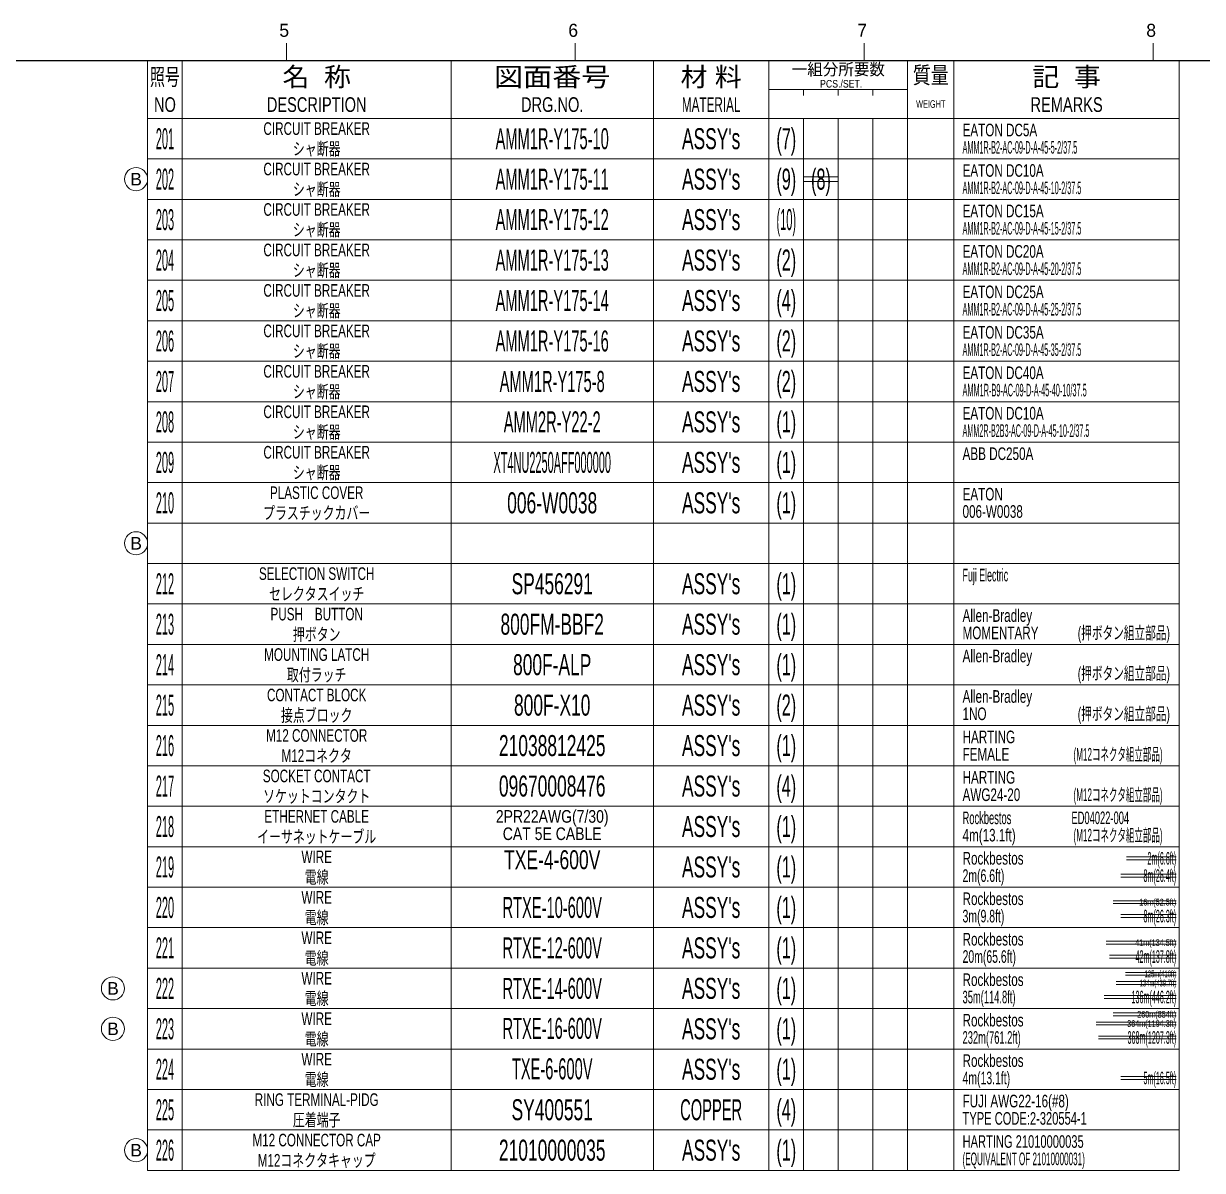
# Model space of a CAD drawing. Header units: millimetres. Extents: x 10 to 821, y 12 to 580.
# Drawn here: x 240 to 444, y 382 to 580.4 of the extents above; entities that cross this region are included whole.
import ezdxf
from ezdxf.enums import TextEntityAlignment as Align

# ---------------------------------------------------------------- set-up
doc = ezdxf.new("R2010")
doc.units = ezdxf.units.MM
for name, color, linetype in [('0514', 7, 'Continuous'), ('0515', 7, 'Continuous'), ('図面枠B6M', 7, 'Continuous'), ('表題、部品表_01', 7, 'Continuous'), ('表題、部品表_02', 7, 'Continuous'), ('表題、部品表_03', 7, 'Continuous')]:
    doc.layers.add(name, color=color, linetype=linetype)
doc.styles.add('HG丸ｺﾞｼｯｸM-PRO', font='')
doc.styles.get('HG丸ｺﾞｼｯｸM-PRO').set_extended_font_data('HG丸ｺﾞｼｯｸM-PRO')

# ---------------------------------------------------------------- blocks, each defined once
blk = doc.blocks.new('BLKF023')
at = {"layer": '図面枠B6M', "color": 4, "linetype": 'Continuous', "lineweight": 13}
for p, q in [((285.5, 577), (285.5, 574)), ((335.5, 577), (335.5, 574)), ((385.5, 577), (385.5, 574)), ((435.5, 577), (435.5, 574))]:
    blk.add_line(p, q, dxfattribs=at)
at = {"layer": '図面枠B6M', "color": 2, "linetype": 'Continuous', "lineweight": 25}
blk.add_line((35.5, 574), (821, 574), dxfattribs=at)
at = {"layer": '図面枠B6M', "color": 4, "linetype": 'Continuous', "lineweight": 13, "style": 'HG丸ｺﾞｼｯｸM-PRO', "width": 1.003994}
for s, p in [('5', (284.29, 577.45)), ('6', (334.29, 577.45)), ('7', (384.29, 577.45)), ('8', (434.29, 577.45))]:
    blk.add_text(s, height=2.25, dxfattribs=at).set_placement(p, align=Align.BOTTOM_LEFT)
blk = doc.blocks.new('BLKF058')
at = {"layer": '表題、部品表_01', "color": 4, "linetype": 'Continuous', "lineweight": 13}
for p, q in [((261.5, 574), (261.5, 564)), ((261.5, 574), (440, 574)), ((267.5, 574), (267.5, 564)), ((314, 574), (314, 564)), ((349, 574), (349, 564)), ((369, 574), (369, 564)), ((393, 574), (393, 564)), ((401, 574), (401, 564)), ((440, 574), (440, 564)), ((369, 569), (393, 569)), ((375, 568), (375, 569)), ((381, 569), (381, 568)), ((387, 569), (387, 568)), ((261.5, 564), (440, 564))]:
    blk.add_line(p, q, dxfattribs=at)
at = {"layer": '表題、部品表_01', "color": 3, "linetype": 'Continuous', "lineweight": 35, "style": 'HG丸ｺﾞｼｯｸM-PRO'}
for s, height, width, p in [('名  称', 3.273, 1.042426, (290.75, 571.2)), ('図面番号', 3.273, 1.127518, (331.5, 571.2)), ('材 料', 3.273, 1.042439, (359, 571.2)), ('一組分所要数', 2.036, 0.966638, (381, 572.5)), ('質量', 2.909, 0.781842, (397, 571.5)), ('記  事', 3.273, 1.042426, (420.5, 571.2)), ('照号', 2.909, 0.651535, (264.5, 571.2)), ('PCS./SET.', 1.309, 0.862935, (381.5, 570)), ('NO', 2.545, 0.740841, (264.5, 566.4)), ('DESCRIPTION', 2.5455, 0.741365, (290.75, 566.4)), ('DRG.NO.', 2.545, 0.741189, (331.5, 566.4)), ('MATERIAL', 2.545, 0.594756, (359, 566.4)), ('WEIGHT', 1.309, 0.635507, (397, 566.5)), ('REMARKS', 2.545, 0.742803, (420.5, 566.4))]:
    blk.add_text(s, height=height, dxfattribs=dict(at, width=width)).set_placement(p, align=Align.MIDDLE_CENTER)
blk = doc.blocks.new('BLKF057')
at = {"layer": '表題、部品表_01', "color": 3, "linetype": 'Continuous', "lineweight": 13}
blk.add_blockref('BLKF058', (0, 0), dxfattribs=at)
blk = doc.blocks.new('BLKF059')
at = {"layer": '表題、部品表_02', "color": 4, "linetype": 'Continuous', "lineweight": 13}
for p, q in [((261.5, 550), (261.5, 543)), ((261.5, 550), (440, 550)), ((267.5, 550), (267.5, 543)), ((314, 550), (314, 543)), ((349, 550), (349, 543)), ((369, 550), (369, 543)), ((375, 550), (375, 543)), ((381, 550), (381, 543)), ((387, 543), (387, 550)), ((393, 550), (393, 543)), ((401, 550), (401, 543)), ((440, 550), (440, 543)), ((261.5, 543), (440, 543))]:
    blk.add_line(p, q, dxfattribs=at)
blk = doc.blocks.new('BLKF061')
at = {"layer": '表題、部品表_02', "color": 4, "linetype": 'Continuous', "lineweight": 13}
for p, q in [((261.5, 543), (261.5, 536)), ((261.5, 543), (440, 543)), ((267.5, 543), (267.5, 536)), ((314, 543), (314, 536)), ((349, 543), (349, 536)), ((369, 543), (369, 536)), ((375, 543), (375, 536)), ((381, 543), (381, 536)), ((387, 536), (387, 543)), ((393, 543), (393, 536)), ((401, 543), (401, 536)), ((440, 543), (440, 536)), ((261.5, 536), (440, 536))]:
    blk.add_line(p, q, dxfattribs=at)
blk = doc.blocks.new('BLKF064')
at = {"layer": '表題、部品表_02', "color": 4, "linetype": 'Continuous', "lineweight": 13}
for p, q in [((261.5, 529), (261.5, 522)), ((261.5, 529), (440, 529)), ((267.5, 529), (267.5, 522)), ((314, 529), (314, 522)), ((349, 529), (349, 522)), ((369, 529), (369, 522)), ((375, 529), (375, 522)), ((381, 529), (381, 522)), ((387, 522), (387, 529)), ((393, 529), (393, 522)), ((401, 529), (401, 522)), ((440, 529), (440, 522)), ((261.5, 522), (440, 522))]:
    blk.add_line(p, q, dxfattribs=at)
blk = doc.blocks.new('BLKF066')
at = {"layer": '表題、部品表_02', "color": 4, "linetype": 'Continuous', "lineweight": 13}
for p, q in [((261.5, 522), (261.5, 515)), ((261.5, 522), (440, 522)), ((267.5, 522), (267.5, 515)), ((314, 522), (314, 515)), ((349, 522), (349, 515)), ((369, 522), (369, 515)), ((375, 522), (375, 515)), ((381, 522), (381, 515)), ((387, 515), (387, 522)), ((393, 522), (393, 515)), ((401, 522), (401, 515)), ((440, 522), (440, 515)), ((261.5, 515), (440, 515))]:
    blk.add_line(p, q, dxfattribs=at)
blk = doc.blocks.new('BLKF067')
at = {"layer": '表題、部品表_02', "color": 4, "linetype": 'Continuous', "lineweight": 13}
for p, q in [((261.5, 508), (261.5, 501)), ((261.5, 508), (440, 508)), ((267.5, 508), (267.5, 501)), ((314, 508), (314, 501)), ((349, 508), (349, 501)), ((369, 508), (369, 501)), ((375, 508), (375, 501)), ((381, 508), (381, 501)), ((387, 501), (387, 508)), ((393, 508), (393, 501)), ((401, 508), (401, 501)), ((440, 508), (440, 501)), ((261.5, 501), (440, 501))]:
    blk.add_line(p, q, dxfattribs=at)
blk = doc.blocks.new('BLKF069')
at = {"layer": '表題、部品表_02', "color": 4, "linetype": 'Continuous', "lineweight": 13}
for p, q in [((261.5, 487), (261.5, 480)), ((261.5, 487), (440, 487)), ((267.5, 487), (267.5, 480)), ((314, 487), (314, 480)), ((349, 487), (349, 480)), ((369, 487), (369, 480)), ((375, 487), (375, 480)), ((381, 487), (381, 480)), ((387, 480), (387, 487)), ((393, 487), (393, 480)), ((401, 487), (401, 480)), ((440, 487), (440, 480)), ((261.5, 480), (440, 480))]:
    blk.add_line(p, q, dxfattribs=at)
blk = doc.blocks.new('BLKF071')
at = {"layer": '表題、部品表_02', "color": 4, "linetype": 'Continuous', "lineweight": 13}
for p, q in [((261.5, 536), (261.5, 529)), ((261.5, 536), (440, 536)), ((267.5, 536), (267.5, 529)), ((314, 536), (314, 529)), ((349, 536), (349, 529)), ((369, 536), (369, 529)), ((375, 536), (375, 529)), ((381, 536), (381, 529)), ((387, 529), (387, 536)), ((393, 536), (393, 529)), ((401, 536), (401, 529)), ((440, 536), (440, 529)), ((261.5, 529), (440, 529))]:
    blk.add_line(p, q, dxfattribs=at)
blk = doc.blocks.new('BLKF073')
at = {"layer": '表題、部品表_02', "color": 4, "linetype": 'Continuous', "lineweight": 13}
for p, q in [((261.5, 515), (261.5, 508)), ((261.5, 515), (440, 515)), ((267.5, 515), (267.5, 508)), ((314, 515), (314, 508)), ((349, 515), (349, 508)), ((369, 515), (369, 508)), ((375, 515), (375, 508)), ((381, 515), (381, 508)), ((387, 508), (387, 515)), ((393, 515), (393, 508)), ((401, 515), (401, 508)), ((440, 515), (440, 508)), ((261.5, 508), (440, 508))]:
    blk.add_line(p, q, dxfattribs=at)
blk = doc.blocks.new('BLKF077')
at = {"layer": '表題、部品表_02', "color": 4, "linetype": 'Continuous', "lineweight": 13}
for p, q in [((261.5, 564), (261.5, 557)), ((261.5, 564), (440, 564)), ((267.5, 564), (267.5, 557)), ((314, 564), (314, 557)), ((349, 564), (349, 557)), ((369, 564), (369, 557)), ((375, 564), (375, 557)), ((381, 564), (381, 557)), ((387, 557), (387, 564)), ((393, 564), (393, 557)), ((401, 564), (401, 557)), ((440, 564), (440, 557)), ((261.5, 557), (440, 557))]:
    blk.add_line(p, q, dxfattribs=at)
blk = doc.blocks.new('BLKF081')
at = {"layer": '表題、部品表_02', "color": 4, "linetype": 'Continuous', "lineweight": 13}
for p, q in [((261.5, 557), (261.5, 550)), ((261.5, 557), (440, 557)), ((267.5, 557), (267.5, 550)), ((314, 557), (314, 550)), ((349, 557), (349, 550)), ((369, 557), (369, 550)), ((375, 557), (375, 550)), ((381, 557), (381, 550)), ((387, 550), (387, 557)), ((393, 557), (393, 550)), ((401, 557), (401, 550)), ((440, 557), (440, 550)), ((261.5, 550), (440, 550))]:
    blk.add_line(p, q, dxfattribs=at)
blk = doc.blocks.new('BLKF102')
at = {"layer": '表題、部品表_02', "color": 4, "linetype": 'Continuous', "lineweight": 13}
for p, q in [((261.5, 494), (261.5, 487)), ((261.5, 494), (440, 494)), ((267.5, 494), (267.5, 487)), ((314, 494), (314, 487)), ((349, 494), (349, 487)), ((369, 494), (369, 487)), ((375, 494), (375, 487)), ((381, 494), (381, 487)), ((387, 487), (387, 494)), ((393, 494), (393, 487)), ((401, 494), (401, 487)), ((440, 494), (440, 487)), ((261.5, 487), (440, 487))]:
    blk.add_line(p, q, dxfattribs=at)
blk = doc.blocks.new('BLKF103')
at = {"layer": '表題、部品表_02', "color": 4, "linetype": 'Continuous', "lineweight": 13}
for p, q in [((261.5, 501), (261.5, 494)), ((261.5, 501), (440, 501)), ((267.5, 501), (267.5, 494)), ((314, 501), (314, 494)), ((349, 501), (349, 494)), ((369, 501), (369, 494)), ((375, 501), (375, 494)), ((381, 501), (381, 494)), ((387, 494), (387, 501)), ((393, 501), (393, 494)), ((401, 501), (401, 494)), ((440, 501), (440, 494)), ((261.5, 494), (440, 494))]:
    blk.add_line(p, q, dxfattribs=at)
blk = doc.blocks.new('BLKF151')
at = {"layer": '表題、部品表_02', "color": 4, "linetype": 'Continuous', "lineweight": 13}
for p, q in [((261.5, 480), (261.5, 473)), ((261.5, 480), (440, 480)), ((267.5, 480), (267.5, 473)), ((314, 480), (314, 473)), ((349, 480), (349, 473)), ((369, 480), (369, 473)), ((375, 480), (375, 473)), ((381, 480), (381, 473)), ((387, 473), (387, 480)), ((393, 480), (393, 473)), ((401, 480), (401, 473)), ((440, 480), (440, 473)), ((261.5, 473), (440, 473))]:
    blk.add_line(p, q, dxfattribs=at)
blk = doc.blocks.new('BLKF153')
at = {"layer": '表題、部品表_02', "color": 4, "linetype": 'Continuous', "lineweight": 13}
for p, q in [((261.5, 466), (261.5, 459)), ((261.5, 466), (440, 466)), ((267.5, 466), (267.5, 459)), ((314, 466), (314, 459)), ((349, 466), (349, 459)), ((369, 466), (369, 459)), ((375, 466), (375, 459)), ((381, 466), (381, 459)), ((387, 459), (387, 466)), ((393, 466), (393, 459)), ((401, 466), (401, 459)), ((440, 466), (440, 459)), ((261.5, 459), (440, 459))]:
    blk.add_line(p, q, dxfattribs=at)
blk = doc.blocks.new('BLKF155')
at = {"layer": '表題、部品表_02', "color": 4, "linetype": 'Continuous', "lineweight": 13}
for p, q in [((261.5, 473), (261.5, 466)), ((261.5, 473), (440, 473)), ((267.5, 473), (267.5, 466)), ((314, 473), (314, 466)), ((349, 473), (349, 466)), ((369, 473), (369, 466)), ((375, 473), (375, 466)), ((381, 473), (381, 466)), ((387, 466), (387, 473)), ((393, 473), (393, 466)), ((401, 473), (401, 466)), ((440, 473), (440, 466)), ((261.5, 466), (440, 466))]:
    blk.add_line(p, q, dxfattribs=at)
blk = doc.blocks.new('BLKF157')
at = {"layer": '表題、部品表_02', "color": 4, "linetype": 'Continuous', "lineweight": 13}
for p, q in [((261.5, 459), (261.5, 452)), ((261.5, 459), (440, 459)), ((267.5, 459), (267.5, 452)), ((314, 459), (314, 452)), ((349, 459), (349, 452)), ((369, 459), (369, 452)), ((375, 459), (375, 452)), ((381, 459), (381, 452)), ((387, 452), (387, 459)), ((393, 459), (393, 452)), ((401, 459), (401, 452)), ((440, 459), (440, 452)), ((261.5, 452), (440, 452))]:
    blk.add_line(p, q, dxfattribs=at)
blk = doc.blocks.new('BLKF159')
at = {"layer": '表題、部品表_02', "color": 4, "linetype": 'Continuous', "lineweight": 13}
for p, q in [((261.5, 452), (261.5, 445)), ((261.5, 452), (440, 452)), ((267.5, 452), (267.5, 445)), ((314, 452), (314, 445)), ((349, 452), (349, 445)), ((369, 452), (369, 445)), ((375, 452), (375, 445)), ((381, 452), (381, 445)), ((387, 445), (387, 452)), ((393, 452), (393, 445)), ((401, 452), (401, 445)), ((440, 452), (440, 445)), ((261.5, 445), (440, 445))]:
    blk.add_line(p, q, dxfattribs=at)
blk = doc.blocks.new('BLKF161')
at = {"layer": '表題、部品表_02', "color": 4, "linetype": 'Continuous', "lineweight": 13}
for p, q in [((261.5, 445), (261.5, 438)), ((261.5, 445), (440, 445)), ((267.5, 445), (267.5, 438)), ((314, 445), (314, 438)), ((349, 445), (349, 438)), ((369, 445), (369, 438)), ((375, 445), (375, 438)), ((381, 445), (381, 438)), ((387, 438), (387, 445)), ((393, 445), (393, 438)), ((401, 445), (401, 438)), ((440, 445), (440, 438)), ((261.5, 438), (440, 438))]:
    blk.add_line(p, q, dxfattribs=at)
blk = doc.blocks.new('BLKF167')
at = {"layer": '表題、部品表_02', "color": 4, "linetype": 'Continuous', "lineweight": 13}
for p, q in [((261.5, 431), (261.5, 424)), ((261.5, 431), (440, 431)), ((267.5, 431), (267.5, 424)), ((314, 431), (314, 424)), ((349, 431), (349, 424)), ((369, 431), (369, 424)), ((375, 431), (375, 424)), ((381, 431), (381, 424)), ((387, 424), (387, 431)), ((393, 431), (393, 424)), ((401, 431), (401, 424)), ((440, 431), (440, 424)), ((261.5, 424), (440, 424))]:
    blk.add_line(p, q, dxfattribs=at)
blk = doc.blocks.new('BLKF169')
at = {"layer": '表題、部品表_02', "color": 4, "linetype": 'Continuous', "lineweight": 13}
for p, q in [((261.5, 424), (261.5, 417)), ((261.5, 424), (440, 424)), ((267.5, 424), (267.5, 417)), ((314, 424), (314, 417)), ((349, 424), (349, 417)), ((369, 424), (369, 417)), ((375, 424), (375, 417)), ((381, 424), (381, 417)), ((387, 417), (387, 424)), ((393, 424), (393, 417)), ((401, 424), (401, 417)), ((440, 424), (440, 417)), ((261.5, 417), (440, 417))]:
    blk.add_line(p, q, dxfattribs=at)
blk = doc.blocks.new('BLKF171')
at = {"layer": '表題、部品表_02', "color": 4, "linetype": 'Continuous', "lineweight": 13}
for p, q in [((261.5, 417), (261.5, 410)), ((261.5, 417), (440, 417)), ((267.5, 417), (267.5, 410)), ((314, 417), (314, 410)), ((349, 417), (349, 410)), ((369, 417), (369, 410)), ((375, 417), (375, 410)), ((381, 417), (381, 410)), ((387, 410), (387, 417)), ((393, 417), (393, 410)), ((401, 417), (401, 410)), ((440, 417), (440, 410)), ((261.5, 410), (440, 410))]:
    blk.add_line(p, q, dxfattribs=at)
blk = doc.blocks.new('BLKF173')
at = {"layer": '表題、部品表_02', "color": 4, "linetype": 'Continuous', "lineweight": 13}
for p, q in [((261.5, 410), (261.5, 403)), ((261.5, 410), (440, 410)), ((267.5, 410), (267.5, 403)), ((314, 410), (314, 403)), ((349, 410), (349, 403)), ((369, 410), (369, 403)), ((375, 410), (375, 403)), ((381, 410), (381, 403)), ((387, 403), (387, 410)), ((393, 410), (393, 403)), ((401, 410), (401, 403)), ((440, 410), (440, 403)), ((261.5, 403), (440, 403))]:
    blk.add_line(p, q, dxfattribs=at)
blk = doc.blocks.new('BLKF213')
at = {"layer": '表題、部品表_02', "color": 4, "linetype": 'Continuous', "lineweight": 13}
for p, q in [((261.5, 438), (261.5, 431)), ((261.5, 438), (440, 438)), ((267.5, 438), (267.5, 431)), ((314, 438), (314, 431)), ((349, 438), (349, 431)), ((369, 438), (369, 431)), ((375, 438), (375, 431)), ((381, 438), (381, 431)), ((387, 431), (387, 438)), ((393, 438), (393, 431)), ((401, 438), (401, 431)), ((440, 438), (440, 431)), ((261.5, 431), (440, 431))]:
    blk.add_line(p, q, dxfattribs=at)
blk = doc.blocks.new('BLKF226')
at = {"layer": '表題、部品表_02', "color": 4, "linetype": 'Continuous', "lineweight": 13}
for p, q in [((261.5, 403), (261.5, 396)), ((261.5, 403), (440, 403)), ((267.5, 403), (267.5, 396)), ((314, 403), (314, 396)), ((349, 403), (349, 396)), ((369, 403), (369, 396)), ((375, 403), (375, 396)), ((381, 403), (381, 396)), ((387, 396), (387, 403)), ((393, 403), (393, 396)), ((401, 403), (401, 396)), ((440, 403), (440, 396)), ((261.5, 396), (440, 396))]:
    blk.add_line(p, q, dxfattribs=at)
blk = doc.blocks.new('BLKF239')
at = {"layer": '表題、部品表_02', "color": 4, "linetype": 'Continuous', "lineweight": 13}
for p, q in [((261.5, 396), (261.5, 389)), ((261.5, 396), (440, 396)), ((267.5, 396), (267.5, 389)), ((314, 396), (314, 389)), ((349, 396), (349, 389)), ((369, 396), (369, 389)), ((375, 396), (375, 389)), ((381, 396), (381, 389)), ((387, 389), (387, 396)), ((393, 396), (393, 389)), ((401, 396), (401, 389)), ((440, 396), (440, 389)), ((261.5, 389), (440, 389))]:
    blk.add_line(p, q, dxfattribs=at)
blk = doc.blocks.new('BLKF246')
at = {"layer": '表題、部品表_02', "color": 4, "linetype": 'Continuous', "lineweight": 13}
for p, q in [((261.5, 389), (261.5, 382)), ((261.5, 389), (440, 389)), ((267.5, 389), (267.5, 382)), ((314, 389), (314, 382)), ((349, 389), (349, 382)), ((369, 389), (369, 382)), ((375, 389), (375, 382)), ((381, 389), (381, 382)), ((387, 382), (387, 389)), ((393, 389), (393, 382)), ((401, 389), (401, 382)), ((440, 389), (440, 382)), ((261.5, 382), (440, 382))]:
    blk.add_line(p, q, dxfattribs=at)
blk = doc.blocks.new('BLKF248')
at = {"layer": '0515', "color": 4, "linetype": 'Continuous', "lineweight": 13}
blk.add_circle((259.5, 385.5), 2, dxfattribs=at)
at = {"layer": '0515', "color": 4, "linetype": 'Continuous', "lineweight": 13, "style": 'HG丸ｺﾞｼｯｸM-PRO', "width": 1.04272}
blk.add_text('B', height=2.18, dxfattribs=at).set_placement((259.5, 385.5), align=Align.MIDDLE_CENTER)
blk = doc.blocks.new('BLKF249')
at = {"layer": '0515', "color": 4, "linetype": 'Continuous', "lineweight": 13}
blk.add_circle((259.5, 553.5), 2, dxfattribs=at)
at = {"layer": '0515', "color": 4, "linetype": 'Continuous', "lineweight": 13, "style": 'HG丸ｺﾞｼｯｸM-PRO', "width": 1.04272}
blk.add_text('B', height=2.18, dxfattribs=at).set_placement((259.5, 553.5), align=Align.MIDDLE_CENTER)
blk = doc.blocks.new('BLKF250')
at = {"layer": '0515', "color": 4, "linetype": 'Continuous', "lineweight": 13}
blk.add_circle((259.5, 490.5), 2, dxfattribs=at)
at = {"layer": '0515', "color": 4, "linetype": 'Continuous', "lineweight": 13, "style": 'HG丸ｺﾞｼｯｸM-PRO', "width": 1.04272}
blk.add_text('B', height=2.18, dxfattribs=at).set_placement((259.5, 490.5), align=Align.MIDDLE_CENTER)
blk = doc.blocks.new('BLKF263')
at = {"layer": '0515', "color": 4, "linetype": 'Continuous', "lineweight": 13}
blk.add_circle((255.5, 413.5), 2, dxfattribs=at)
at = {"layer": '0515', "color": 4, "linetype": 'Continuous', "lineweight": 13, "style": 'HG丸ｺﾞｼｯｸM-PRO', "width": 1.04272}
blk.add_text('B', height=2.18, dxfattribs=at).set_placement((255.5, 413.5), align=Align.MIDDLE_CENTER)
blk = doc.blocks.new('BLKF264')
at = {"layer": '0515', "color": 4, "linetype": 'Continuous', "lineweight": 13}
blk.add_circle((255.5, 406.5), 2, dxfattribs=at)
at = {"layer": '0515', "color": 4, "linetype": 'Continuous', "lineweight": 13, "style": 'HG丸ｺﾞｼｯｸM-PRO', "width": 1.04272}
blk.add_text('B', height=2.18, dxfattribs=at).set_placement((255.5, 406.5), align=Align.MIDDLE_CENTER)

msp = doc.modelspace()

# ---------------------------------------------------------------- linework, layer by layer
at = {"layer": '0514', "color": 4, "linetype": 'Continuous', "lineweight": 13}
for p, q in [((430.86, 436.25), (439.46, 436.25)), ((430.86, 435.75), (439.46, 435.75)), ((429.86, 433.25), (439.46, 433.25)), ((429.86, 432.75), (439.46, 432.75)), ((428.56, 428.66), (439.46, 428.66)), ((428.56, 428.16), (439.46, 428.16)), ((429.86, 426.25), (439.46, 426.25)), ((429.86, 425.75), (439.46, 425.75)), ((427.32, 421.66), (439.46, 421.66)), ((427.32, 421.16), (439.46, 421.16)), ((427.95, 419.25), (439.46, 419.25)), ((427.95, 418.75), (439.46, 418.75)), ((430.67, 416.26), (439.46, 416.26)), ((429.07, 414.66), (439.46, 414.66)), ((429.07, 414.16), (439.46, 414.16)), ((430.67, 415.76), (439.46, 415.76)), ((427.01, 412.25), (439.46, 412.25)), ((427.01, 411.75), (439.46, 411.75)), ((428.58, 409.26), (439.46, 409.26)), ((428.58, 408.76), (439.46, 408.76)), ((425.59, 407.66), (439.46, 407.66)), ((425.59, 407.16), (439.46, 407.16)), ((426.03, 405.25), (439.46, 405.25)), ((426.03, 404.75), (439.46, 404.75)), ((429.86, 398.25), (439.46, 398.25)), ((429.86, 397.75), (439.46, 397.75))]:
    msp.add_line(p, q, dxfattribs=at)
at = {"layer": '0515', "color": 4, "linetype": 'Continuous', "lineweight": 13}
for p, q in [((375, 553.9), (381, 553.9)), ((375, 553.1), (381, 553.1))]:
    msp.add_line(p, q, dxfattribs=at)

# ---------------------------------------------------------------- block references
for name in ['BLKF249', 'BLKF250', 'BLKF263', 'BLKF264', 'BLKF248']:
    msp.add_blockref(name, (0, 0), dxfattribs=at)
at = {"layer": '図面枠B6M', "color": 4, "linetype": 'Continuous', "lineweight": 13}
msp.add_blockref('BLKF023', (0, 0), dxfattribs=at)
at = {"layer": '表題、部品表_01', "color": 3, "linetype": 'Continuous', "lineweight": 13}
msp.add_blockref('BLKF057', (0, 0), dxfattribs=at)
at = {"layer": '表題、部品表_02', "color": 4, "linetype": 'Continuous', "lineweight": 13}
for name in ['BLKF077', 'BLKF081', 'BLKF059', 'BLKF061', 'BLKF071', 'BLKF064', 'BLKF066', 'BLKF073', 'BLKF067', 'BLKF103', 'BLKF102', 'BLKF069', 'BLKF151', 'BLKF155', 'BLKF153', 'BLKF157', 'BLKF159', 'BLKF161', 'BLKF213', 'BLKF167', 'BLKF169', 'BLKF171', 'BLKF173', 'BLKF226', 'BLKF239', 'BLKF246']:
    msp.add_blockref(name, (0, 0), dxfattribs=at)

# ---------------------------------------------------------------- texts
at = {"layer": '0514', "color": 3, "linetype": 'Continuous', "lineweight": 35, "style": 'HG丸ｺﾞｼｯｸM-PRO'}
for s, height, width, p in [('2m(6.6ft)', 2.182, 0.34085, (439.46, 436)), ('8m(26.4ft)', 2.182, 0.340758, (439.46, 433)), ('16m(52.5ft)', 1.1636, 0.643023, (439.46, 428.41)), ('8m(26.3ft)', 2.182, 0.340758, (439.46, 426)), ('41m(134.5ft)', 1.1636, 0.642905, (439.46, 421.41)), ('42m(137.8ft)', 2.1818, 0.340631, (439.46, 419)), ('125m(410ft)', 1.1636, 0.521248, (439.46, 416.01)), ('134m(439.7ft)', 1.1636, 0.521506, (439.46, 414.41)), ('136m(446.2ft)', 2.1818, 0.340586, (439.46, 412)), ('364m(1194.3ft)', 1.1636, 0.642731, (439.46, 407.41)), ('260m(854ft)', 1.1636, 0.642715, (439.46, 409.01)), ('368m(1207.3ft)', 2.1818, 0.340548, (439.46, 405)), ('5m(16.5ft)', 2.182, 0.340758, (439.46, 398))]:
    msp.add_text(s, height=height, dxfattribs=dict(at, width=width)).set_placement(p, align=Align.MIDDLE_RIGHT)
at = {"layer": '0515', "color": 3, "linetype": 'Continuous', "lineweight": 35, "style": 'HG丸ｺﾞｼｯｸM-PRO', "width": 0.576968}
msp.add_text('(8)', height=3.636, dxfattribs=at).set_placement((378, 553.5), align=Align.MIDDLE_CENTER)
at = {"layer": '表題、部品表_03', "color": 3, "linetype": 'Continuous', "lineweight": 35, "style": 'HG丸ｺﾞｼｯｸM-PRO'}
for s, height, width, p in [('CIRCUIT BREAKER', 2.1818, 0.693165, (290.75, 562.25)), ('201', 3.636, 0.389528, (264.5, 560.5)), ('AMM1R-Y175-10', 3.6364, 0.521346, (331.5, 560.5)), ("ASSY's", 3.636, 0.617769, (359, 560.5)), ('(7)', 3.636, 0.576968, (372, 560.5)), ('シャ断器', 2.182, 0.692256, (290.75, 558.75)), ('202', 3.636, 0.389528, (264.5, 553.5)), ('CIRCUIT BREAKER', 2.1818, 0.693165, (290.75, 555.25)), ('AMM1R-Y175-11', 3.6364, 0.521346, (331.5, 553.5)), ("ASSY's", 3.636, 0.617769, (359, 553.5)), ('(9)', 3.636, 0.576968, (372, 553.5)), ('シャ断器', 2.182, 0.692256, (290.75, 551.75)), ('CIRCUIT BREAKER', 2.1818, 0.693165, (290.75, 548.25)), ('203', 3.636, 0.389528, (264.5, 546.5)), ('AMM1R-Y175-12', 3.6364, 0.521346, (331.5, 546.5)), ("ASSY's", 3.636, 0.617769, (359, 546.5)), ('(10)', 3.636, 0.391835, (372, 546.5)), ('シャ断器', 2.182, 0.692256, (290.75, 544.75)), ('204', 3.636, 0.389528, (264.5, 539.5)), ('CIRCUIT BREAKER', 2.1818, 0.693165, (290.75, 541.25)), ('AMM1R-Y175-13', 3.6364, 0.521346, (331.5, 539.5)), ("ASSY's", 3.636, 0.617769, (359, 539.5)), ('(2)', 3.636, 0.576968, (372, 539.5)), ('シャ断器', 2.182, 0.692256, (290.75, 537.75)), ('CIRCUIT BREAKER', 2.1818, 0.693165, (290.75, 534.25)), ('(4)', 3.636, 0.576968, (372, 532.5)), ('205', 3.636, 0.389528, (264.5, 532.5)), ('AMM1R-Y175-14', 3.6364, 0.521346, (331.5, 532.5)), ("ASSY's", 3.636, 0.617769, (359, 532.5)), ('シャ断器', 2.182, 0.692256, (290.75, 530.75)), ('CIRCUIT BREAKER', 2.1818, 0.693165, (290.75, 527.25)), ('206', 3.636, 0.389528, (264.5, 525.5)), ('AMM1R-Y175-16', 3.6364, 0.521346, (331.5, 525.5)), ("ASSY's", 3.636, 0.617769, (359, 525.5)), ('(2)', 3.636, 0.576968, (372, 525.5)), ('シャ断器', 2.182, 0.692256, (290.75, 523.75)), ('207', 3.636, 0.389528, (264.5, 518.5)), ('CIRCUIT BREAKER', 2.1818, 0.693165, (290.75, 520.25)), ('AMM1R-Y175-8', 3.6364, 0.521358, (331.5, 518.5)), ("ASSY's", 3.636, 0.617769, (359, 518.5)), ('(2)', 3.636, 0.576968, (372, 518.5)), ('シャ断器', 2.182, 0.692256, (290.75, 516.75)), ('CIRCUIT BREAKER', 2.1818, 0.693165, (290.75, 513.25)), ('208', 3.636, 0.389528, (264.5, 511.5)), ('AMM2R-Y22-2', 3.6364, 0.521373, (331.5, 511.5)), ("ASSY's", 3.636, 0.617769, (359, 511.5)), ('(1)', 3.636, 0.576968, (372, 511.5)), ('シャ断器', 2.182, 0.692256, (290.75, 509.75)), ('209', 3.636, 0.389528, (264.5, 504.5)), ('CIRCUIT BREAKER', 2.1818, 0.693165, (290.75, 506.25)), ('XT4NU2250AFF000000', 3.6364, 0.389818, (331.5, 504.5)), ("ASSY's", 3.636, 0.617769, (359, 504.5)), ('(1)', 3.636, 0.576968, (372, 504.5)), ('シャ断器', 2.182, 0.692256, (290.75, 502.75)), ('PLASTIC COVER', 2.1818, 0.692373, (290.75, 499.25)), ('210', 3.636, 0.389528, (264.5, 497.5)), ('006-W0038', 3.636, 0.619789, (331.5, 497.5)), ("ASSY's", 3.636, 0.617769, (359, 497.5)), ('(1)', 3.636, 0.576968, (372, 497.5)), ('プラスチックカバー', 2.182, 0.692256, (290.75, 495.75)), ('SELECTION SWITCH', 2.1818, 0.692478, (290.75, 485.25)), ('(1)', 3.636, 0.576968, (372, 483.5)), ('212', 3.636, 0.389528, (264.5, 483.5)), ('SP456291', 3.636, 0.619182, (331.5, 483.5)), ("ASSY's", 3.636, 0.617769, (359, 483.5)), ('セレクタスイッチ', 2.182, 0.692256, (290.75, 481.75)), ('PUSH\u3000BUTTON', 2.1818, 0.692411, (290.75, 478.25)), ('213', 3.636, 0.389528, (264.5, 476.5)), ('800FM-BBF2', 3.636, 0.618873, (331.5, 476.5)), ("ASSY's", 3.636, 0.617769, (359, 476.5)), ('(1)', 3.636, 0.576968, (372, 476.5)), ('押ボタン', 2.182, 0.692256, (290.75, 474.75)), ('214', 3.636, 0.389528, (264.5, 469.5)), ('MOUNTING LATCH', 2.1818, 0.692549, (290.75, 471.25)), ('800F-ALP', 3.636, 0.618503, (331.5, 469.5)), ("ASSY's", 3.636, 0.617769, (359, 469.5)), ('(1)', 3.636, 0.576968, (372, 469.5)), ('取付ラッチ', 2.182, 0.692256, (290.75, 467.75)), ('CONTACT BLOCK', 2.1818, 0.693072, (290.75, 464.25)), ('215', 3.636, 0.389528, (264.5, 462.5)), ('800F-X10', 3.636, 0.619127, (331.5, 462.5)), ("ASSY's", 3.636, 0.617769, (359, 462.5)), ('(2)', 3.636, 0.576968, (372, 462.5)), ('接点ブロック', 2.182, 0.692256, (290.75, 460.75)), ('216', 3.636, 0.389528, (264.5, 455.5)), ('M12 CONNECTOR', 2.1818, 0.692156, (290.75, 457.25)), ('21038812425', 3.6364, 0.619953, (331.5, 455.5)), ("ASSY's", 3.636, 0.617769, (359, 455.5)), ('(1)', 3.636, 0.576968, (372, 455.5)), ('M12コネクタ', 2.182, 0.692204, (290.75, 453.75)), ('SOCKET CONTACT', 2.1818, 0.692804, (290.75, 450.25)), ('217', 3.636, 0.389528, (264.5, 448.5)), ('09670008476', 3.6364, 0.619953, (331.5, 448.5)), ("ASSY's", 3.636, 0.617769, (359, 448.5)), ('(4)', 3.636, 0.576968, (372, 448.5)), ('ソケットコンタクト', 2.182, 0.692256, (290.75, 446.75)), ('218', 3.636, 0.389528, (264.5, 441.5)), ('ETHERNET CABLE', 2.1818, 0.692568, (290.75, 443.25)), ("ASSY's", 3.636, 0.617769, (359, 441.5)), ('(1)', 3.636, 0.576968, (372, 441.5)), ('イーサネットケーブル', 2.182, 0.692256, (290.75, 439.75)), ('WIRE', 2.182, 0.692288, (290.75, 436.25)), ('TXE-4-600V', 3.273, 0.691967, (331.5, 435.75)), ('(1)', 3.636, 0.576968, (372, 434.5)), ('219', 3.636, 0.389528, (264.5, 434.5)), ("ASSY's", 3.636, 0.617769, (359, 434.5)), ('電線', 2.182, 0.692256, (290.75, 432.75)), ('220', 3.636, 0.389528, (264.5, 427.5)), ('WIRE', 2.182, 0.692288, (290.75, 429.25)), ('RTXE-10-600V', 3.6364, 0.521404, (331.5, 427.5)), ("ASSY's", 3.636, 0.617769, (359, 427.5)), ('(1)', 3.636, 0.576968, (372, 427.5)), ('電線', 2.182, 0.692256, (290.75, 425.75)), ('221', 3.636, 0.389528, (264.5, 420.5)), ('WIRE', 2.182, 0.692288, (290.75, 422.25)), ('RTXE-12-600V', 3.6364, 0.521404, (331.5, 420.5)), ("ASSY's", 3.636, 0.617769, (359, 420.5)), ('(1)', 3.636, 0.576968, (372, 420.5)), ('電線', 2.182, 0.692256, (290.75, 418.75)), ('WIRE', 2.182, 0.692288, (290.75, 415.25)), ('222', 3.636, 0.389528, (264.5, 413.5)), ('RTXE-14-600V', 3.6364, 0.521404, (331.5, 413.5)), ("ASSY's", 3.636, 0.617769, (359, 413.5)), ('(1)', 3.636, 0.576968, (372, 413.5)), ('電線', 2.182, 0.692256, (290.75, 411.75)), ('223', 3.636, 0.389528, (264.5, 406.5)), ('WIRE', 2.182, 0.692288, (290.75, 408.25)), ('RTXE-16-600V', 3.6364, 0.521404, (331.5, 406.58)), ("ASSY's", 3.636, 0.617769, (359, 406.5)), ('(1)', 3.636, 0.576968, (372, 406.5)), ('電線', 2.182, 0.692256, (290.75, 404.75)), ('電線', 2.182, 0.692256, (290.75, 404.75)), ('WIRE', 2.182, 0.692288, (290.75, 401.25)), ('224', 3.636, 0.389528, (264.5, 399.5)), ('TXE-6-600V', 3.636, 0.521465, (331.5, 399.58)), ("ASSY's", 3.636, 0.617769, (359, 399.5)), ('(1)', 3.636, 0.576968, (372, 399.5)), ('電線', 2.182, 0.692256, (290.75, 397.75)), ('電線', 2.182, 0.692256, (290.75, 397.75)), ('225', 3.636, 0.389528, (264.5, 392.5)), ('RING TERMINAL-PIDG', 2.1818, 0.692588, (290.75, 394.25)), ('SY400551', 3.636, 0.619768, (331.5, 392.5)), ('COPPER', 3.636, 0.52205, (359, 392.5)), ('(4)', 3.636, 0.576968, (372, 392.5)), ('圧着端子', 2.182, 0.692256, (290.75, 390.75)), ('M12 CONNECTOR CAP', 2.1818, 0.69209, (290.75, 387.25)), ('226', 3.636, 0.389528, (264.5, 385.5)), ('21010000035', 3.6364, 0.619953, (331.5, 385.5)), ("ASSY's", 3.636, 0.617769, (359, 385.5)), ('(1)', 3.636, 0.576968, (372, 385.5)), ('M12コネクタキャップ', 2.1818, 0.692224, (290.75, 383.75))]:
    msp.add_text(s, height=height, dxfattribs=dict(at, width=width)).set_placement(p, align=Align.MIDDLE_CENTER)
for s, height, width, p in [('EATON DC5A', 2.182, 0.692402, (402.5, 562)), ('AMM1R-B2-AC-09-D-A-45-5-2/37.5', 2.1818, 0.415901, (402.5, 559)), ('EATON DC10A', 2.1818, 0.692299, (402.5, 555)), ('AMM1R-B2-AC-09-D-A-45-10-2/37.5', 2.1818, 0.415938, (402.5, 552)), ('EATON DC15A', 2.1818, 0.692299, (402.5, 548)), ('AMM1R-B2-AC-09-D-A-45-15-2/37.5', 2.1818, 0.415938, (402.5, 545)), ('EATON DC20A', 2.1818, 0.692299, (402.5, 541)), ('AMM1R-B2-AC-09-D-A-45-20-2/37.5', 2.1818, 0.415938, (402.5, 538)), ('EATON DC25A', 2.1818, 0.692299, (402.5, 534)), ('AMM1R-B2-AC-09-D-A-45-25-2/37.5', 2.1818, 0.415938, (402.5, 531)), ('EATON DC35A', 2.1818, 0.692299, (402.5, 527)), ('AMM1R-B2-AC-09-D-A-45-35-2/37.5', 2.1818, 0.415938, (402.5, 524)), ('EATON DC40A', 2.1818, 0.692299, (402.5, 520)), ('AMM1R-B9-AC-09-D-A-45-40-10/37.5', 2.1818, 0.399664, (402.5, 517)), ('EATON DC10A', 2.1818, 0.692299, (402.5, 513)), ('AMM2R-B2B3-AC-09-D-A-45-10-2/37.5', 2.1818, 0.374007, (402.5, 510)), ('ABB DC250A', 2.182, 0.692792, (402.5, 506)), ('EATON', 2.182, 0.69247, (402.5, 499)), ('006-W0038', 2.182, 0.691232, (402.5, 496)), ('Fuji Electric', 2.1818, 0.523186, (402.5, 485)), ('Allen-Bradley', 2.1818, 0.693974, (402.5, 478)), ('MOMENTARY', 2.182, 0.692807, (402.5, 475)), ('(押ボタン組立部品)', 2.182, 0.61931, (422.43, 475)), ('Allen-Bradley', 2.1818, 0.693974, (402.5, 471)), ('(押ボタン組立部品)', 2.182, 0.61931, (422.43, 468)), ('Allen-Bradley', 2.1818, 0.693974, (402.5, 464)), ('1NO', 2.182, 0.691396, (402.5, 461)), ('(押ボタン組立部品)', 2.182, 0.61931, (422.43, 461)), ('HARTING', 2.182, 0.692725, (402.5, 457)), ('FEMALE', 2.182, 0.692246, (402.5, 454)), ('(M12コネクタ組立部品)', 2.1818, 0.480595, (421.7, 454)), ('HARTING', 2.182, 0.692725, (402.5, 450)), ('AWG24-20', 2.182, 0.691362, (402.5, 447)), ('(M12コネクタ組立部品)', 2.1818, 0.480595, (421.7, 447)), ('Rockbestos', 2.182, 0.553628, (402.5, 443)), ('ED04022-004', 2.1818, 0.554038, (421.34, 443)), ('4m(13.1ft)', 2.182, 0.690921, (402.5, 440)), ('(M12コネクタ組立部品)', 2.1818, 0.480595, (421.7, 440)), ('Rockbestos', 2.182, 0.692554, (402.5, 436)), ('2m(6.6ft)', 2.182, 0.619197, (402.5, 433)), ('Rockbestos', 2.182, 0.692554, (402.5, 429)), ('3m(9.8ft)', 2.182, 0.619197, (402.5, 426)), ('Rockbestos', 2.182, 0.692554, (402.5, 422)), ('20m(65.6ft)', 2.1818, 0.619373, (402.5, 419)), ('Rockbestos', 2.182, 0.692554, (402.5, 415)), ('35m(114.8ft)', 2.1818, 0.553597, (402.5, 412)), ('Rockbestos', 2.182, 0.692554, (402.5, 408)), ('232m(761.2ft)', 2.1818, 0.553646, (402.5, 405)), ('Rockbestos', 2.182, 0.692554, (402.5, 401)), ('4m(13.1ft)', 2.182, 0.619296, (402.5, 398)), ('FUJI AWG22-16(#8)', 2.1818, 0.691478, (402.5, 394)), ('TYPE CODE:2-320554-1', 2.1818, 0.659624, (402.5, 391)), ('HARTING 21010000035', 2.1818, 0.659262, (402.5, 387)), ('(EQUIVALENT OF 21010000031)', 2.1818, 0.481463, (402.5, 384))]:
    msp.add_text(s, height=height, dxfattribs=dict(at, width=width)).set_placement(p, align=Align.MIDDLE_LEFT)
for s, width, p in [('2PR22AWG(7/30)', 0.829443, (331.5, 441.5)), ('CAT 5E CABLE', 0.83099, (331.5, 438.5))]:
    msp.add_text(s, height=2.1818, dxfattribs=dict(at, width=width)).set_placement(p, align=Align.BOTTOM_CENTER)

doc.saveas('drawing.dxf')
